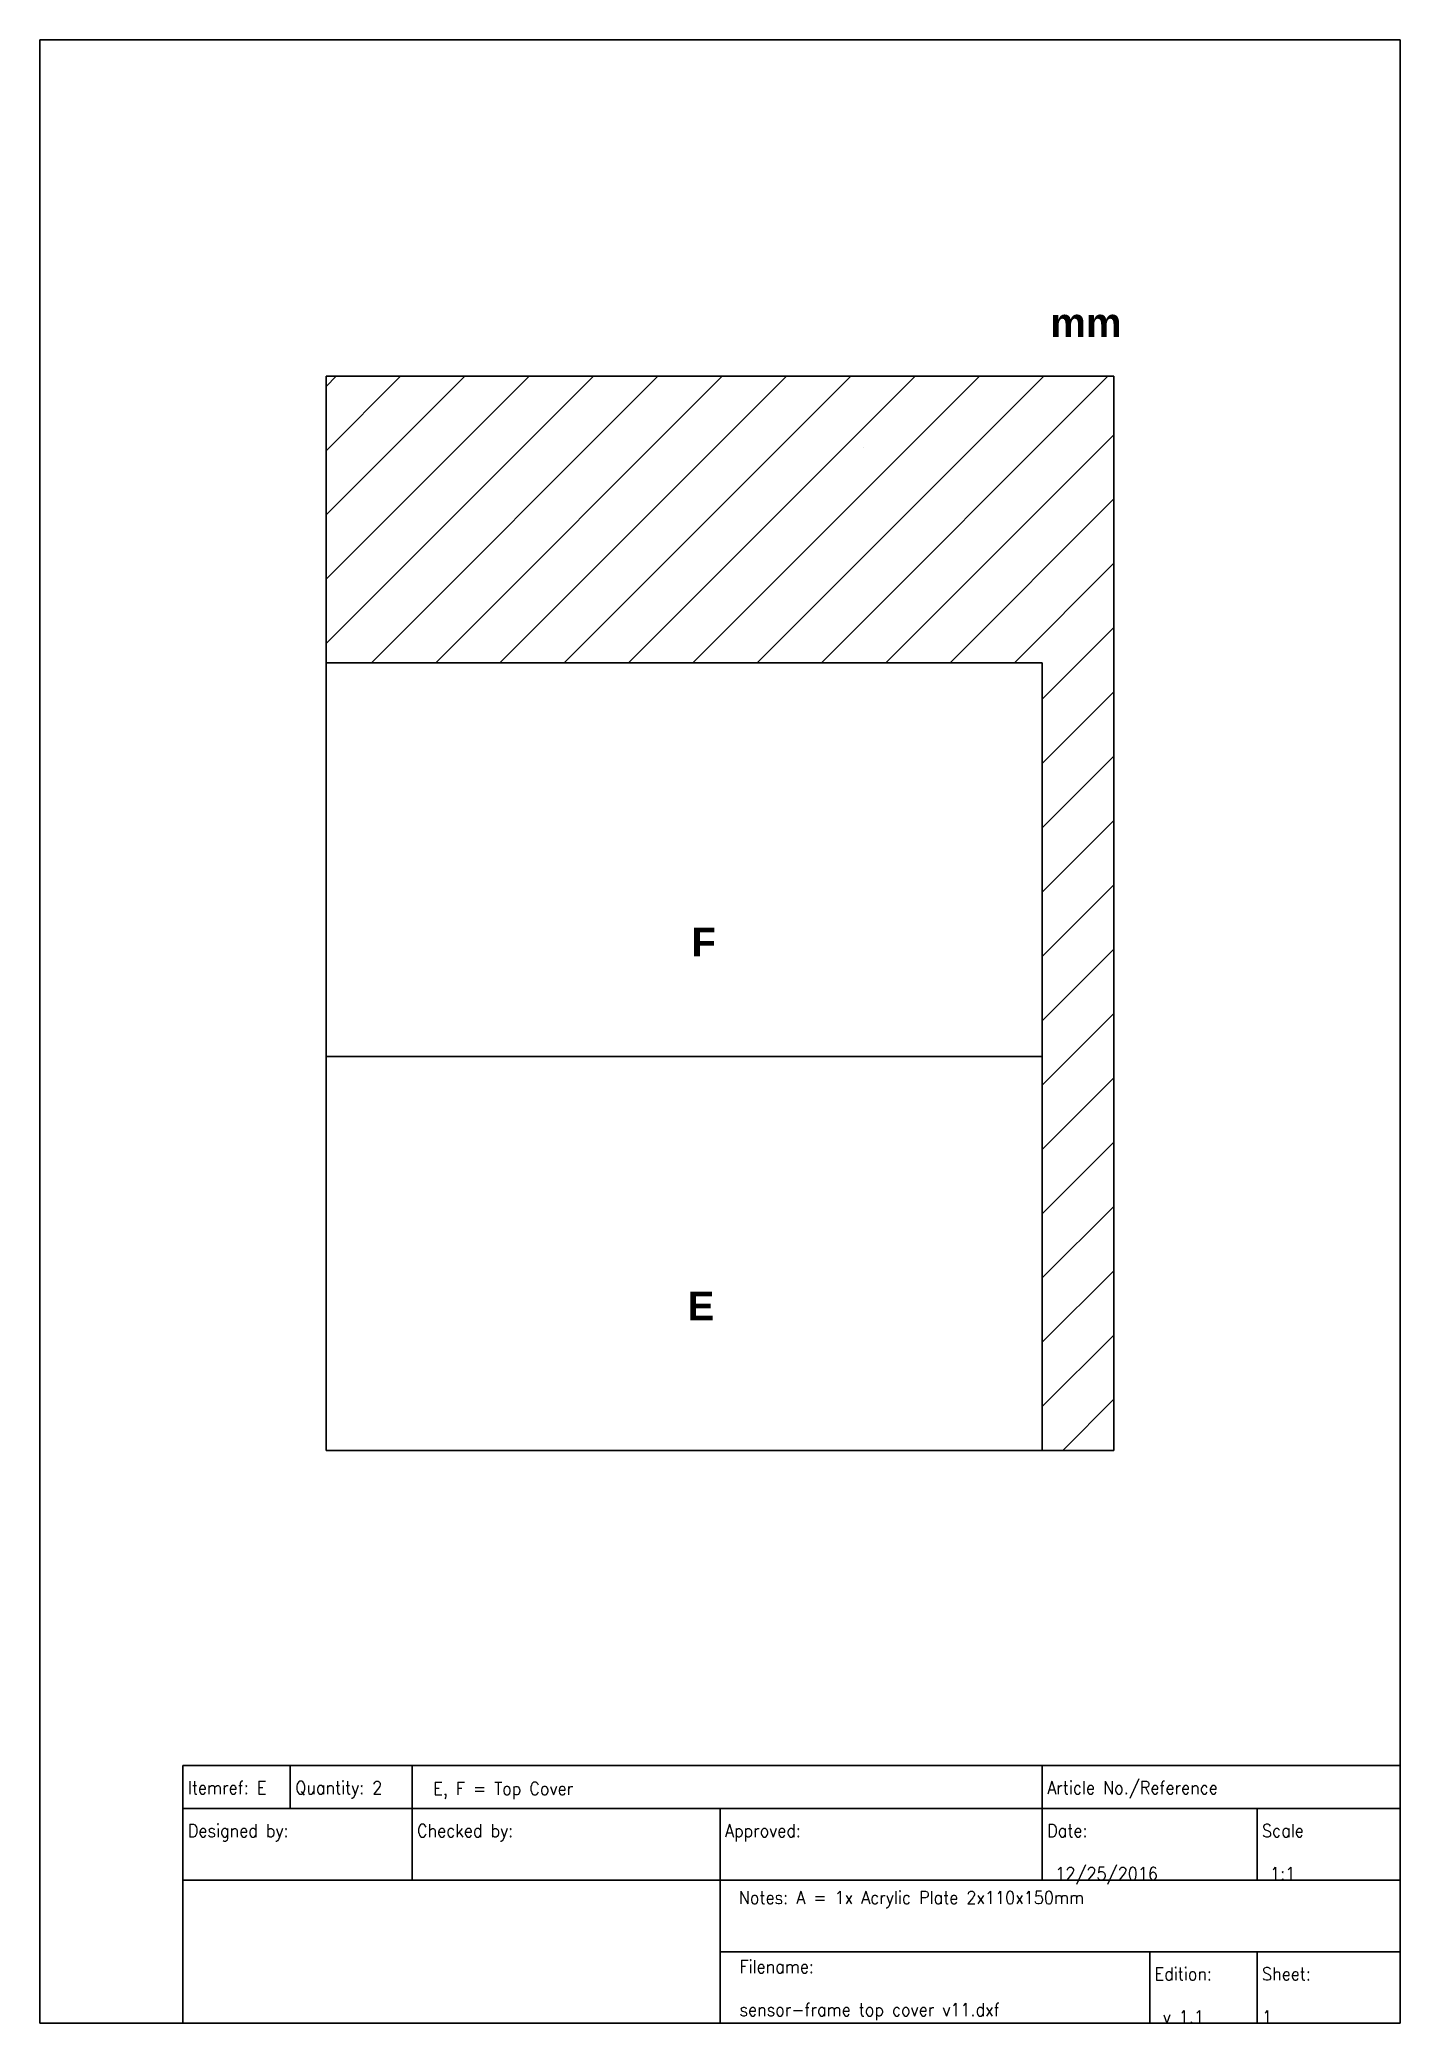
# Model space of a CAD drawing. Header units: millimetres. Extents: x 10 to 200, y 10 to 287.
import ezdxf

# ---------------------------------------------------------------- set-up
doc = ezdxf.new("R2010")
doc.units = ezdxf.units.MM
doc.layers.get('0').update_dxf_attribs({"color": 18, "lineweight": 25, "true_color": 0x000000})
for name, color, linetype, lineweight, true_color in [('0 ... Background', 18, 'Continuous', 35, 0x000000), ('0 ... Base', 18, 'Continuous', 35, 0x000000), ('0 ... Dimensions', 18, 'Continuous', 9, 0x000000)]:
    doc.layers.add(name, color=color, linetype=linetype, lineweight=lineweight, true_color=true_color)
doc.styles.add('textstyle11', font='Standard')
doc.styles.add('textstyle12', font='Standard')
doc.styles.add('textstyle13', font='Standard')
doc.styles.add('textstyle14', font='Standard')
doc.styles.add('textstyle15', font='Standard')
doc.styles.add('textstyle16', font='Standard')
doc.styles.add('textstyle17', font='Standard')
doc.styles.add('textstyle18', font='Standard')
doc.styles.add('textstyle19', font='Standard')
doc.styles.add('textstyle20', font='Standard')
doc.styles.add('textstyle21', font='Standard')
doc.styles.add('textstyle22', font='Standard')
doc.styles.add('textstyle23', font='Standard')
doc.styles.add('textstyle24', font='')
doc.styles.add('textstyle25', font='')
doc.styles.add('textstyle26', font='')
doc.styles.get('textstyle24').set_extended_font_data('Arial', bold=True)
doc.styles.get('textstyle25').set_extended_font_data('Arial', bold=True)
doc.styles.get('textstyle26').set_extended_font_data('Arial', bold=True)

msp = doc.modelspace()

# ---------------------------------------------------------------- hatches: boundary and pattern name
at = {"layer": '0 ... Dimensions'}
h = msp.add_hatch(dxfattribs=at)
h.set_pattern_fill('ANSI31', color=256, scale=2, style=0, pattern_type=0)
h.paths.add_polyline_path([(150, 90), (160, 90), (160, 240), (50, 240), (50, 200), (150, 200), (150, 145)], flags=0)

# ---------------------------------------------------------------- linework, layer by layer
msp.add_line((150, 120), (150, 120))
at = {"layer": '0 ... Background', "linetype": 'Continuous'}
for p, q in [((200, 287), (10, 287)), ((10, 287), (10, 10)), ((200, 10), (200, 287)), ((30, 46), (200, 46)), ((30, 40), (30, 46)), ((45, 40), (45, 46)), ((62, 40), (62, 46)), ((150, 40), (150, 46)), ((30, 40), (200, 40)), ((30, 10), (30, 40)), ((62, 30), (62, 40)), ((105, 30), (105, 40)), ((150, 30), (150, 40)), ((180, 30), (180, 40)), ((30, 30), (200, 30)), ((105, 10), (105, 30)), ((105, 20), (200, 20)), ((165, 10), (165, 20)), ((180, 10), (180, 20)), ((105, 10), (105, 15)), ((10, 10), (200, 10))]:
    msp.add_line(p, q, dxfattribs=at)
at = {"layer": '0 ... Base'}
for p, q in [((160, 240), (50, 240)), ((50, 240), (50, 200)), ((160, 240), (160, 90)), ((125, 230), (125, 230)), ((50, 90), (50, 200)), ((50, 200), (150, 200)), ((150, 200), (150, 145)), ((50, 145), (150, 145)), ((150, 145), (150, 90)), ((150, 90), (50, 90)), ((150, 90), (160, 90))]:
    msp.add_line(p, q, dxfattribs=at)

# ---------------------------------------------------------------- texts
at = {"layer": '0 ... Background', "char_height": 4, "attachment_point": 1}
for s, insert, style in [('mm', (151.13, 249.5), 'textstyle25'), ('F', (101.01, 163.01), 'textstyle24'), ('E', (100.48, 112.15), 'textstyle26')]:
    msp.add_mtext(s, dxfattribs=dict(at, insert=insert, style=style))
at = {"layer": '0 ... Background', "linetype": 'Continuous', "lineweight": 25, "char_height": 1.8}
for s, insert, width, attachment_point, style in [('Itemref: E', (30.69, 43.81), 100, 1, 'textstyle11'), ('Quantity: 2', (45.69, 43.81), 100, 1, 'textstyle12'), ('E, F = Top Cover', (64.96, 41.29), 100, 7, 'textstyle13'), ('Article No./Reference', (150.69, 43.81), 100, 1, 'textstyle14'), ('Designed by:', (30.69, 37.81), 100, 1, 'textstyle15'), ('Checked by:', (62.69, 37.81), 100, 1, 'textstyle16'), ('Approved:\\P\\P', (105.69, 37.81), 100, 1, 'textstyle17'), ('Date:\\P\\P 12/25/2016', (150.69, 37.81), 100, 1, 'textstyle19'), ('Scale\\P\\P 1:1', (180.69, 37.81), 100, 1, 'textstyle20'), ('Notes: A\\~= 1x Acrylic Plate 2x110x150mm\\P\\P', (107.63, 28.47), 200, 1, 'textstyle23'), ('Filename:\\P\\Psensor-frame top cover v11.dxf', (107.72, 18.82), 100, 1, 'textstyle18'), ('Edition:\\P\\P v 1.1', (165.69, 17.81), 100, 1, 'textstyle21'), ('Sheet:\\P\\P1', (180.69, 17.81), 100, 1, 'textstyle22')]:
    msp.add_mtext(s, dxfattribs=dict(at, insert=insert, width=width, attachment_point=attachment_point, style=style))

doc.saveas('drawing.dxf')
